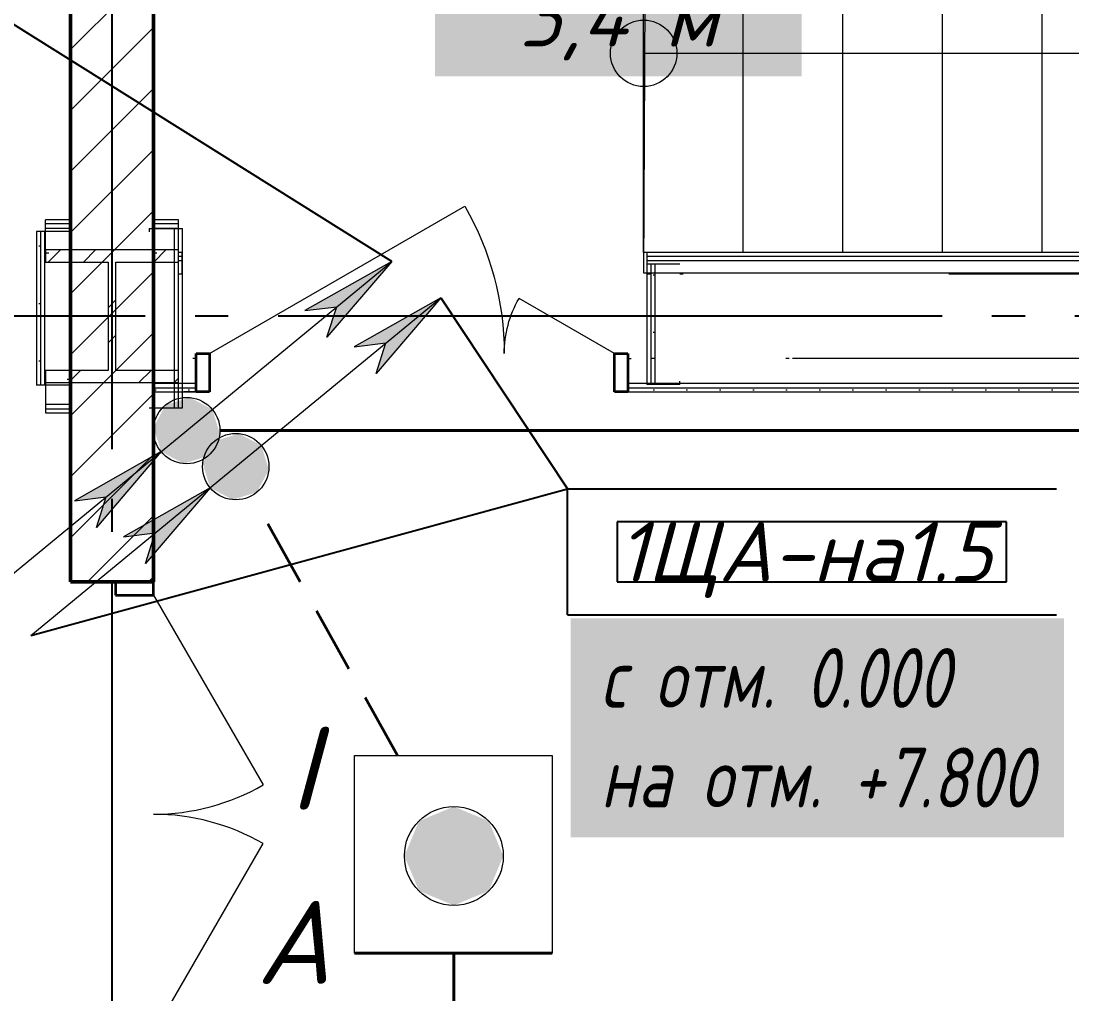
# Model space of a CAD drawing. Header units: millimetres. Extents: x 0 to 1286, y 0 to 420.
# Drawn here: x 518.45 to 550.1, y 199.17 to 228.48 of the extents above; entities that cross this region are included whole.
import ezdxf

# ---------------------------------------------------------------- set-up
doc = ezdxf.new("R2010")
doc.units = ezdxf.units.MM
for name, pattern in [('JIS_02_2.0', [3, 2, -1]), ('ГОСТ 2.303 5', [24, 20, -1.5, 1, -1.5]), ('СПКБ-0000-000-АР#002$0$Achse', [2300, 0, -800, 1500, 0])]:
    doc.linetypes.add(name, pattern=pattern)
for name, color, linetype in [('Viewport1ForCustomObjects_0', 7, 'Continuous'), ('Viewport2ForCustomObjects_0', 7, 'Continuous'), ('СПКБ-0000-000-АР#002$0$Двери ArchiCAD', 7, 'Continuous'), ('СПКБ-0000-000-АР#002$0$Колонны новые', 7, 'Continuous'), ('СПКБ-0000-000-АР#002$0$Лестница', 7, 'Continuous'), ('СПКБ-0000-000-АР#002$0$Перекрытие новые', 7, 'Continuous'), ('СПКБ-0000-000-АР#002$0$Стены', 7, 'Continuous'), ('Строительные оси', 7, 'Continuous'), ('ЭО_АВАРИЙНОЕ ОСВЕЩЕНИЕ', 7, 'Continuous'), ('ЭО_РАБОЧЕЕ ОСВЕЩЕНИЕ', 7, 'Continuous')]:
    doc.layers.add(name, color=color, linetype=linetype)
for name, color, linetype, lineweight in [('СПКБ-0000-000-АР#002$0$Двери ArchiCAD_Ном._пера__1', 7, 'Continuous', 13), ('СПКБ-0000-000-АР#002$0$Двери ArchiCAD_Ном._пера__20', 1, 'Continuous', 20), ('СПКБ-0000-000-АР#002$0$Двери ArchiCAD_Ном._пера__6', 5, 'Continuous', 9), ('СПКБ-0000-000-АР#002$0$Колонны новые_Ном._пера__20', 1, 'Continuous', 20), ('СПКБ-0000-000-АР#002$0$Лестница_Ном._пера__20', 1, 'Continuous', 20), ('СПКБ-0000-000-АР#002$0$Стены_Ном._пера__1', 7, 'Continuous', 13), ('СПКБ-0000-000-АР#002$0$Стены_Ном._пера__20', 1, 'Continuous', 20), ('СПКБ-0000-000-АР#002$0$Стены_Ном._пера__6', 5, 'Continuous', 9)]:
    doc.layers.add(name, color=color, linetype=linetype, lineweight=lineweight)
for name, color, linetype, lineweight, true_color in [('СПКБ-0000-000-АР#002$0$Двери ArchiCAD_Ном._пера__23', 7, 'Continuous', 35, 0xff6600), ('СПКБ-0000-000-АР#002$0$Двери ArchiCAD_Ном._пера__3', 7, 'Continuous', 18, 0xff6600), ('СПКБ-0000-000-АР#002$0$Двери ArchiCAD_Ном._пера__58', 7, 'Continuous', 50, 0xdf0000), ('СПКБ-0000-000-АР#002$0$Колонны новые_Ном._пера__108', 7, 'Continuous', 13, 0xfd8379), ('СПКБ-0000-000-АР#002$0$Перекрытие новые_Ном._пера__161', 7, 'Continuous', 13, 0xe11606), ('СПКБ-0000-000-АР#002$0$Стены_Ном._пера__58', 7, 'Continuous', 50, 0xdf0000), ('СПКБ-0000-000-АР#002$0$Стены_Ном._пера__68', 7, 'Continuous', 20, 0xfd4435)]:
    doc.layers.add(name, color=color, linetype=linetype, lineweight=lineweight, true_color=true_color)
doc.styles.add('1.8', font='isocpeui.ttf', dxfattribs={"height": 1.8})
doc.styles.add('2.5', font='isocpeui.ttf')
doc.styles.add('CustomTextStyle119', font='isocpeui.ttf', dxfattribs={"height": 1.8})
pattern_1 = [(0, (0, 0), (0, 173.2051), [0, -100]), (0, (50, 86.6), (0, 173.2051), [0, -100])]

# ---------------------------------------------------------------- blocks, each defined once
blk = doc.blocks.new('*E728')
at = {"layer": 'Строительные оси', "color": 3, "linetype": 'ГОСТ 2.303 5', "lineweight": 25}
for p, q in [((183.431, 258.857), (183.431, -45.143)), ((280.431, 98.857), (-283.569, 98.857))]:
    blk.add_line(p, q, dxfattribs=at)
at = {"layer": 'ЭО_АВАРИЙНОЕ ОСВЕЩЕНИЕ', "color": 7, "lineweight": 0}
for p, q in [((187.159, 94.326), (193.332, 99.416)), ((193.332, 99.416), (190.721, 97.938)), ((193.332, 99.416), (191.384, 97.134)), ((190.721, 97.938), (191.678, 98.052)), ((191.384, 97.134), (191.678, 98.052)), ((180.987, 89.237), (187.159, 94.326)), ((186.388, 93.69), (183.777, 92.213)), ((186.388, 93.69), (184.44, 91.409)), ((183.777, 92.213), (184.734, 92.327)), ((184.44, 91.409), (184.734, 92.327)), ((190.734, 85.621), (196.684, 85.621)), ((190.734, 79.671), (190.734, 85.621)), ((196.684, 85.621), (196.684, 79.671))]:
    blk.add_line(p, q, dxfattribs=at)
at = {"layer": 'ЭО_АВАРИЙНОЕ ОСВЕЩЕНИЕ', "color": 1, "linetype": 'JIS_02_2.0', "lineweight": 40}
for p, q in [((192.033, 85.621), (187.648, 93.454)), ((193.726, 79.671), (193.726, 55.765))]:
    blk.add_line(p, q, dxfattribs=at)
at = {"layer": 'ЭО_АВАРИЙНОЕ ОСВЕЩЕНИЕ', "color": 1, "lineweight": 40}
blk.add_line((196.684, 79.671), (190.734, 79.671), dxfattribs=at)
at = {"layer": 'ЭО_АВАРИЙНОЕ ОСВЕЩЕНИЕ', "color": 7, "lineweight": 0}
for centre, radius in [((187.159, 94.326), 1), ((193.726, 82.596), 1.488)]:
    blk.add_circle(centre, radius, dxfattribs=at)
at = {"layer": 'ЭО_АВАРИЙНОЕ ОСВЕЩЕНИЕ', "color": 1, "lineweight": 0}
for points in [[(193.332, 99.416), (190.922, 98.052), (191.678, 98.052)], [(193.332, 99.416), (191.678, 98.052), (192.167, 98.052)], [(190.922, 98.052), (191.678, 98.052), (190.721, 97.938)], [(191.641, 97.938), (192.07, 97.938), (191.384, 97.134)], [(191.678, 98.052), (191.641, 97.938), (192.07, 97.938)], [(191.678, 98.052), (192.167, 98.052), (192.07, 97.938)], [(186.388, 93.69), (183.978, 92.327), (184.734, 92.327)], [(186.388, 93.69), (184.734, 92.327), (185.223, 92.327)], [(183.978, 92.327), (184.734, 92.327), (183.777, 92.213)], [(184.697, 92.213), (185.126, 92.213), (184.44, 91.409)], [(184.734, 92.327), (184.697, 92.213), (185.126, 92.213)], [(184.734, 92.327), (185.223, 92.327), (185.126, 92.213)], [(193.726, 84.084), (192.674, 83.648), (194.778, 83.648)], [(192.674, 83.648), (192.239, 82.596), (195.214, 82.596)], [(192.674, 83.648), (194.778, 83.648), (195.214, 82.596)], [(192.239, 82.596), (192.674, 81.544), (194.778, 81.544)], [(192.239, 82.596), (195.214, 82.596), (194.778, 81.544)], [(192.674, 81.544), (194.778, 81.544), (193.726, 81.109)]]:
    blk.add_solid(points, dxfattribs=at)
at = {"layer": 'ЭО_АВАРИЙНОЕ ОСВЕЩЕНИЕ', "color": 1, "lineweight": 40}
for points in [[(187.255, 95.322), (186.523, 95.098), (187.676, 95.098)], [(186.451, 94.963), (186.164, 94.422), (188.096, 94.422)], [(186.523, 95.098), (186.451, 94.963), (187.931, 94.963)], [(186.451, 94.963), (187.931, 94.963), (188.096, 94.422)], [(186.523, 95.098), (187.676, 95.098), (187.931, 94.963)], [(186.164, 94.422), (186.222, 94.231), (188.155, 94.231)], [(186.164, 94.422), (188.096, 94.422), (188.155, 94.231)], [(186.222, 94.231), (186.388, 93.69), (187.867, 93.69)], [(186.222, 94.231), (188.155, 94.231), (187.867, 93.69)], [(186.388, 93.69), (186.642, 93.555), (187.796, 93.555)], [(186.388, 93.69), (187.867, 93.69), (187.796, 93.555)], [(186.642, 93.555), (187.796, 93.555), (187.064, 93.331)]]:
    blk.add_solid(points, dxfattribs=at)
at = {"layer": 'ЭО_РАБОЧЕЕ ОСВЕЩЕНИЕ', "color": 7, "lineweight": 0}
for p, q in [((185.681, 95.414), (191.854, 100.503)), ((191.854, 100.503), (189.243, 99.026)), ((191.854, 100.503), (189.906, 98.222)), ((189.243, 99.026), (190.2, 99.14)), ((189.906, 98.222), (190.2, 99.14)), ((179.509, 90.325), (185.681, 95.414)), ((184.91, 94.778), (182.299, 93.3)), ((184.91, 94.778), (182.962, 92.496)), ((182.299, 93.3), (183.256, 93.414)), ((182.962, 92.496), (183.256, 93.414))]:
    blk.add_line(p, q, dxfattribs=at)
at = {"layer": 'ЭО_РАБОЧЕЕ ОСВЕЩЕНИЕ', "color": 5, "lineweight": 40}
blk.add_line((216.326, 95.414), (186.681, 95.414), dxfattribs=at)
at = {"layer": 'ЭО_РАБОЧЕЕ ОСВЕЩЕНИЕ', "color": 7, "lineweight": 0}
blk.add_circle((185.681, 95.414), 1, dxfattribs=at)
at = {"layer": 'ЭО_РАБОЧЕЕ ОСВЕЩЕНИЕ', "color": 5, "lineweight": 0}
for points in [[(191.854, 100.503), (189.444, 99.14), (190.2, 99.14)], [(191.854, 100.503), (190.2, 99.14), (190.689, 99.14)], [(189.444, 99.14), (190.2, 99.14), (189.243, 99.026)], [(190.2, 99.14), (190.163, 99.026), (190.592, 99.026)], [(190.2, 99.14), (190.689, 99.14), (190.592, 99.026)], [(190.163, 99.026), (190.592, 99.026), (189.906, 98.222)], [(184.91, 94.778), (182.5, 93.414), (183.256, 93.414)], [(184.91, 94.778), (183.256, 93.414), (183.745, 93.414)], [(182.5, 93.414), (183.256, 93.414), (182.299, 93.3)], [(183.256, 93.414), (183.22, 93.3), (183.648, 93.3)], [(183.256, 93.414), (183.745, 93.414), (183.648, 93.3)], [(183.22, 93.3), (183.648, 93.3), (182.962, 92.496)]]:
    blk.add_solid(points, dxfattribs=at)
at = {"layer": 'ЭО_РАБОЧЕЕ ОСВЕЩЕНИЕ', "color": 5, "lineweight": 40}
for points in [[(185.777, 96.409), (185.045, 96.185), (186.198, 96.185)], [(184.973, 96.05), (184.686, 95.51), (186.618, 95.51)], [(185.045, 96.185), (184.973, 96.05), (186.453, 96.05)], [(184.973, 96.05), (186.453, 96.05), (186.618, 95.51)], [(185.045, 96.185), (186.198, 96.185), (186.453, 96.05)], [(184.686, 95.51), (184.745, 95.318), (186.677, 95.318)], [(184.686, 95.51), (186.618, 95.51), (186.677, 95.318)], [(184.745, 95.318), (184.91, 94.778), (186.39, 94.778)], [(184.745, 95.318), (186.677, 95.318), (186.39, 94.778)], [(184.91, 94.778), (185.165, 94.642), (186.318, 94.642)], [(184.91, 94.778), (186.39, 94.778), (186.318, 94.642)], [(185.165, 94.642), (186.318, 94.642), (185.586, 94.419)]]:
    blk.add_solid(points, dxfattribs=at)
blk = doc.blocks.new('СПКБ-0000-000-АР#002$0$Перекрытие_1', base_point=(-24406.7, -2530.4))
at = {"layer": 'СПКБ-0000-000-АР#002$0$Перекрытие новые_Ном._пера__161', "color": 12, "linetype": 'Continuous', "lineweight": 13, "true_color": 0xe11606, "flags": 128}
blk.add_lwpolyline([(-17956.9, 25286.1), (17852.7, 25286.1), (17852.7, 19190.9), (22461.7, 19187.9), (22461.7, 18552.9), (22461.7, 17602.9), (22461.7, 15678), (25022.7, 15678), (25022.7, 12764.4), (19954.3, 12763.6), (19944.2, 10016.9), (25022.7, 10016.9), (25022.7, 7088.9), (22461.7, 7088.9), (22461.7, 5117.1), (22461.7, 4167.1), (22461.7, 3579), (17852.7, 3579), (17852.7, -2530.3), (5844.3, -2530.3)], dxfattribs=at)
blk = doc.blocks.new('СПКБ-0000-000-АР#002$0$Двупольная Дверь 19')
at = {"layer": 'СПКБ-0000-000-АР#002$0$Двери ArchiCAD_Ном._пера__23', "color": 30, "linetype": 'Continuous', "lineweight": 35, "true_color": 0xff6600}
for p, q in [((-660, 0), (-700, 0)), ((-700, 0), (-700, -115)), ((-660, -115), (-660, 0)), ((700, 0), (660, 0)), ((660, 0), (660, -115)), ((700, -115), (700, 0)), ((-700, -115), (-660, -115)), ((660, -115), (700, -115))]:
    blk.add_line(p, q, dxfattribs=at)
at = {"layer": 'СПКБ-0000-000-АР#002$0$Двери ArchiCAD_Ном._пера__3', "color": 30, "linetype": 'Continuous', "lineweight": 18, "true_color": 0xff6600}
for p, q in [((-660, 0), (-88.4, 330)), ((660, 0), (88.4, 330))]:
    blk.add_line(p, q, dxfattribs=at)
for centre, start, end in [((-660, 0), 0, 30), ((660, 0), 150, 180)]:
    blk.add_arc(centre, 660, start, end, dxfattribs=at)
at = {"layer": 'СПКБ-0000-000-АР#002$0$Двери ArchiCAD_Ном._пера__58', "color": 12, "linetype": 'Continuous', "lineweight": 50, "true_color": 0xdf0000}
for p, q in [((-700, 0), (-737, 0)), ((-700, 0), (-700, -115)), ((700, 0), (700, -115)), ((700, 0), (737, 0)), ((-700, -115), (-700, -250)), ((700, -115), (700, -250)), ((-700, -250), (-737, -250)), ((700, -250), (737, -250))]:
    blk.add_line(p, q, dxfattribs=at)
blk = doc.blocks.new('СПКБ-0000-000-АР#002$0$Стена_16', base_point=(18343.1, 18680.7))
at = {"layer": 'СПКБ-0000-000-АР#002$0$Стены_Ном._пера__20', "linetype": 'Continuous', "lineweight": 20}
h = blk.add_hatch(dxfattribs=at)
h.set_pattern_fill('КИРПИЧ_ОБЫКНОВЕННЫЙ', color=1, style=0, pattern_type=2)
h.set_pattern_definition([(45, (0, 0), (-91.9239, 91.9239), [])])
h.paths.add_polyline_path([(18218.1, 9085.4), (18353.1, 9085.4), (18468.1, 9085.4), (18468.1, 13685.6), (18353.1, 13685.6), (18218.1, 13685.6)])
at = {"layer": 'СПКБ-0000-000-АР#002$0$Стены_Ном._пера__58', "color": 12, "linetype": 'Continuous', "lineweight": 50, "true_color": 0xdf0000}
for p, q in [((18218.1, 9085.4), (18218.1, 9122.4)), ((18468.1, 9085.4), (18468.1, 9122.4)), ((18353.1, 9085.4), (18218.1, 9085.4)), ((18468.1, 9085.4), (18353.1, 9085.4))]:
    blk.add_line(p, q, dxfattribs=at)
at = {"layer": 'СПКБ-0000-000-АР#002$0$Стены_Ном._пера__58', "color": 12, "linetype": 'Continuous', "lineweight": 50, "true_color": 0xdf0000, "flags": 128}
for points in [[(18218.1, 13685.6), (18218.1, 9085.4)], [(18468.1, 9085.4), (18468.1, 13685.6)]]:
    blk.add_lwpolyline(points, dxfattribs=at)
at = {"layer": 'СПКБ-0000-000-АР#002$0$Двери ArchiCAD', "color": 21, "linetype": 'Continuous', "lineweight": 18, "true_color": 0xff9955, "zscale": 1000, "rotation": 270}
blk.add_blockref('СПКБ-0000-000-АР#002$0$Двупольная Дверь 19', (18468.1, 8385.4), dxfattribs=at)
blk = doc.blocks.new('СПКБ-0000-000-АР#002$0$Стена_85', base_point=(18455.3, 9610.1))
at = {"layer": 'СПКБ-0000-000-АР#002$0$Стены_Ном._пера__20', "linetype": 'Continuous', "lineweight": 20}
h = blk.add_hatch(dxfattribs=at)
h.set_pattern_fill('ШТУКАТУРКА', color=1, style=0, pattern_type=2)
h.set_pattern_definition(pattern_1)
h.paths.add_polyline_path([(18530.3, 10150.5), (18530.3, 9610.1), (18543.3, 9610.1), (18543.3, 10150.5)])
h = blk.add_hatch(dxfattribs=at)
h.set_pattern_fill('ШТУКАТУРКА', color=1, style=0, pattern_type=2)
h.set_pattern_definition(pattern_1)
h.paths.add_polyline_path([(18555.3, 9610.1), (18555.3, 10150.5), (18543.3, 10150.5), (18543.3, 9610.1)])
at = {"layer": 'СПКБ-0000-000-АР#002$0$Стены_Ном._пера__1', "color": 7, "linetype": 'Continuous', "lineweight": 13, "flags": 128}
for points in [[(18455.3, 10150.5), (18530.3, 10150.5)], [(18455.3, 9610.1), (18530.3, 9610.1)]]:
    blk.add_lwpolyline(points, dxfattribs=at)
at = {"layer": 'СПКБ-0000-000-АР#002$0$Стены_Ном._пера__1', "color": 7, "linetype": 'СПКБ-0000-000-АР#002$0$Achse', "lineweight": 13, "flags": 128}
blk.add_lwpolyline([(18455.3, 10150.5), (18455.3, 9610.1)], dxfattribs=at)
at = {"layer": 'СПКБ-0000-000-АР#002$0$Стены_Ном._пера__20', "color": 1, "linetype": 'Continuous', "lineweight": 20, "flags": 128}
for points in [[(18530.3, 10150.5), (18543.3, 10150.5)], [(18543.3, 10150.5), (18555.3, 10150.5)], [(18555.3, 9610.1), (18555.3, 10150.5)], [(18530.3, 9610.1), (18543.3, 9610.1)], [(18543.3, 9610.1), (18555.3, 9610.1)]]:
    blk.add_lwpolyline(points, dxfattribs=at)
at = {"layer": 'СПКБ-0000-000-АР#002$0$Стены_Ном._пера__68', "color": 20, "linetype": 'Continuous', "lineweight": 20, "true_color": 0xfd4435}
for p, q in [((18530.3, 10150.5), (18530.3, 9610.1)), ((18543.3, 9610.1), (18543.3, 10150.5))]:
    blk.add_line(p, q, dxfattribs=at)
blk = doc.blocks.new('СПКБ-0000-000-АР#002$0$Стена_92', base_point=(18543.2, 10076.6))
at = {"layer": 'СПКБ-0000-000-АР#002$0$Стены_Ном._пера__20', "linetype": 'Continuous', "lineweight": 20}
h = blk.add_hatch(dxfattribs=at)
h.set_pattern_fill('ШТУКАТУРКА', color=1, style=0, pattern_type=2)
h.set_pattern_definition(pattern_1)
h.paths.add_polyline_path([(18543.2, 10176.6), (18468.1, 10176.6), (18468.1, 10164.6), (18543.2, 10164.6)])
h = blk.add_hatch(dxfattribs=at)
h.set_pattern_fill('ШТУКАТУРКА', color=1, style=0, pattern_type=2)
h.set_pattern_definition(pattern_1)
h.paths.add_polyline_path([(18468.1, 10151.6), (18543.2, 10151.6), (18543.2, 10164.6), (18468.1, 10164.6)])
at = {"layer": 'СПКБ-0000-000-АР#002$0$Стены_Ном._пера__1', "color": 7, "linetype": 'Continuous', "lineweight": 13, "flags": 128}
for points in [[(18468.1, 10076.6), (18468.1, 10151.6)], [(18543.2, 10076.6), (18543.2, 10151.6)]]:
    blk.add_lwpolyline(points, dxfattribs=at)
at = {"layer": 'СПКБ-0000-000-АР#002$0$Стены_Ном._пера__1', "color": 7, "linetype": 'СПКБ-0000-000-АР#002$0$Achse', "lineweight": 13, "flags": 128}
blk.add_lwpolyline([(18468.1, 10076.6), (18543.2, 10076.6)], dxfattribs=at)
at = {"layer": 'СПКБ-0000-000-АР#002$0$Стены_Ном._пера__20', "color": 1, "linetype": 'Continuous', "lineweight": 20, "flags": 128}
for points in [[(18543.2, 10176.6), (18468.1, 10176.6)], [(18468.1, 10164.6), (18468.1, 10176.6)], [(18468.1, 10151.6), (18468.1, 10164.6)], [(18543.2, 10164.6), (18543.2, 10176.6)], [(18543.2, 10151.6), (18543.2, 10164.6)]]:
    blk.add_lwpolyline(points, dxfattribs=at)
at = {"layer": 'СПКБ-0000-000-АР#002$0$Стены_Ном._пера__68', "color": 20, "linetype": 'Continuous', "lineweight": 20, "true_color": 0xfd4435}
for p, q in [((18543.2, 10164.6), (18468.1, 10164.6)), ((18468.1, 10151.6), (18543.2, 10151.6))]:
    blk.add_line(p, q, dxfattribs=at)
blk = doc.blocks.new('СПКБ-0000-000-АР#002$0$Стена_225', base_point=(18216, 9678.1))
at = {"layer": 'СПКБ-0000-000-АР#002$0$Стены_Ном._пера__20', "linetype": 'Continuous', "lineweight": 20}
h = blk.add_hatch(dxfattribs=at)
h.set_pattern_fill('ШТУКАТУРКА', color=1, style=0, pattern_type=2)
h.set_pattern_definition(pattern_1)
h.paths.add_polyline_path([(18116, 10140.7), (18116, 9678.1), (18128, 9678.1), (18128, 10140.7)])
h = blk.add_hatch(dxfattribs=at)
h.set_pattern_fill('ШТУКАТУРКА', color=1, style=0, pattern_type=2)
h.set_pattern_definition(pattern_1)
h.paths.add_polyline_path([(18141, 9678.1), (18141, 10140.7), (18128, 10140.7), (18128, 9678.1)])
at = {"layer": 'СПКБ-0000-000-АР#002$0$Стены_Ном._пера__1', "color": 7, "linetype": 'Continuous', "lineweight": 13, "flags": 128}
for points in [[(18216, 10140.7), (18141, 10140.7)], [(18216, 9678.1), (18141, 9678.1)]]:
    blk.add_lwpolyline(points, dxfattribs=at)
at = {"layer": 'СПКБ-0000-000-АР#002$0$Стены_Ном._пера__1', "color": 7, "linetype": 'СПКБ-0000-000-АР#002$0$Achse', "lineweight": 13, "flags": 128}
blk.add_lwpolyline([(18216, 9678.1), (18216, 10140.7)], dxfattribs=at)
at = {"layer": 'СПКБ-0000-000-АР#002$0$Стены_Ном._пера__20', "color": 1, "linetype": 'Continuous', "lineweight": 20, "flags": 128}
for points in [[(18128, 10140.7), (18116, 10140.7)], [(18116, 10140.7), (18116, 9678.1)], [(18141, 10140.7), (18128, 10140.7)], [(18128, 9678.1), (18116, 9678.1)], [(18141, 9678.1), (18128, 9678.1)]]:
    blk.add_lwpolyline(points, dxfattribs=at)
at = {"layer": 'СПКБ-0000-000-АР#002$0$Стены_Ном._пера__68', "color": 20, "linetype": 'Continuous', "lineweight": 20, "true_color": 0xfd4435}
for p, q in [((18128, 10140.7), (18128, 9678.1)), ((18141, 9678.1), (18141, 10140.7))]:
    blk.add_line(p, q, dxfattribs=at)
blk = doc.blocks.new('СПКБ-0000-000-АР#002$0$Стена_226', base_point=(18143.1, 10076.6))
at = {"layer": 'СПКБ-0000-000-АР#002$0$Стены_Ном._пера__20', "linetype": 'Continuous', "lineweight": 20}
h = blk.add_hatch(dxfattribs=at)
h.set_pattern_fill('ШТУКАТУРКА', color=1, style=0, pattern_type=2)
h.set_pattern_definition(pattern_1)
h.paths.add_polyline_path([(18218.1, 10176.6), (18143.1, 10176.6), (18143.1, 10164.6), (18218.1, 10164.6)])
h = blk.add_hatch(dxfattribs=at)
h.set_pattern_fill('ШТУКАТУРКА', color=1, style=0, pattern_type=2)
h.set_pattern_definition(pattern_1)
h.paths.add_polyline_path([(18143.1, 10151.6), (18218.1, 10151.6), (18218.1, 10164.6), (18143.1, 10164.6)])
at = {"layer": 'СПКБ-0000-000-АР#002$0$Стены_Ном._пера__1', "color": 7, "linetype": 'Continuous', "lineweight": 13, "flags": 128}
for points in [[(18143.1, 10076.6), (18143.1, 10151.6)], [(18218.1, 10076.6), (18218.1, 10151.6)]]:
    blk.add_lwpolyline(points, dxfattribs=at)
at = {"layer": 'СПКБ-0000-000-АР#002$0$Стены_Ном._пера__1', "color": 7, "linetype": 'СПКБ-0000-000-АР#002$0$Achse', "lineweight": 13, "flags": 128}
blk.add_lwpolyline([(18143.1, 10076.6), (18218.1, 10076.6)], dxfattribs=at)
at = {"layer": 'СПКБ-0000-000-АР#002$0$Стены_Ном._пера__20', "color": 1, "linetype": 'Continuous', "lineweight": 20, "flags": 128}
for points in [[(18218.1, 10176.6), (18143.1, 10176.6)], [(18143.1, 10164.6), (18143.1, 10176.6)], [(18143.1, 10151.6), (18143.1, 10164.6)], [(18218.1, 10164.6), (18218.1, 10176.6)], [(18218.1, 10151.6), (18218.1, 10164.6)]]:
    blk.add_lwpolyline(points, dxfattribs=at)
at = {"layer": 'СПКБ-0000-000-АР#002$0$Стены_Ном._пера__68', "color": 20, "linetype": 'Continuous', "lineweight": 20, "true_color": 0xfd4435}
for p, q in [((18218.1, 10164.6), (18143.1, 10164.6)), ((18143.1, 10151.6), (18218.1, 10151.6))]:
    blk.add_line(p, q, dxfattribs=at)
blk = doc.blocks.new('СПКБ-0000-000-АР#002$0$Стена_227', base_point=(18143.1, 9694.9))
at = {"layer": 'СПКБ-0000-000-АР#002$0$Стены_Ном._пера__20', "linetype": 'Continuous', "lineweight": 20}
h = blk.add_hatch(dxfattribs=at)
h.set_pattern_fill('ШТУКАТУРКА', color=1, style=0, pattern_type=2)
h.set_pattern_definition(pattern_1)
h.paths.add_polyline_path([(18218.1, 9619.9), (18143.1, 9619.9), (18143.1, 9606.9), (18218.1, 9606.9)])
h = blk.add_hatch(dxfattribs=at)
h.set_pattern_fill('ШТУКАТУРКА', color=1, style=0, pattern_type=2)
h.set_pattern_definition(pattern_1)
h.paths.add_polyline_path([(18143.1, 9594.9), (18218.1, 9594.9), (18218.1, 9606.9), (18143.1, 9606.9)])
at = {"layer": 'СПКБ-0000-000-АР#002$0$Стены_Ном._пера__1', "color": 7, "linetype": 'СПКБ-0000-000-АР#002$0$Achse', "lineweight": 13, "flags": 128}
blk.add_lwpolyline([(18218.1, 9694.9), (18143.1, 9694.9)], dxfattribs=at)
at = {"layer": 'СПКБ-0000-000-АР#002$0$Стены_Ном._пера__1', "color": 7, "linetype": 'Continuous', "lineweight": 13, "flags": 128}
for points in [[(18143.1, 9694.9), (18143.1, 9619.9)], [(18218.1, 9694.9), (18218.1, 9619.9)]]:
    blk.add_lwpolyline(points, dxfattribs=at)
at = {"layer": 'СПКБ-0000-000-АР#002$0$Стены_Ном._пера__20', "color": 1, "linetype": 'Continuous', "lineweight": 20, "flags": 128}
for points in [[(18143.1, 9619.9), (18143.1, 9606.9)], [(18143.1, 9606.9), (18143.1, 9594.9)], [(18143.1, 9594.9), (18218.1, 9594.9)], [(18218.1, 9619.9), (18218.1, 9606.9)], [(18218.1, 9606.9), (18218.1, 9594.9)]]:
    blk.add_lwpolyline(points, dxfattribs=at)
at = {"layer": 'СПКБ-0000-000-АР#002$0$Стены_Ном._пера__68', "color": 20, "linetype": 'Continuous', "lineweight": 20, "true_color": 0xfd4435}
for p, q in [((18218.1, 9619.9), (18143.1, 9619.9)), ((18143.1, 9606.9), (18218.1, 9606.9))]:
    blk.add_line(p, q, dxfattribs=at)
blk = doc.blocks.new('СПКБ-0000-000-АР#002$0$Стена_248', base_point=(20053.3, 10042.7))
at = {"layer": 'СПКБ-0000-000-АР#002$0$Стены_Ном._пера__20', "linetype": 'Continuous', "lineweight": 20}
h = blk.add_hatch(dxfattribs=at)
h.set_pattern_fill('ШТУКАТУРКА', color=1, style=0, pattern_type=2)
h.set_pattern_definition(pattern_1)
h.paths.add_polyline_path([(19953.3, 10042.7), (19953.3, 9680.2), (19965.3, 9680.2), (19965.3, 10042.7)])
h = blk.add_hatch(dxfattribs=at)
h.set_pattern_fill('ШТУКАТУРКА', color=1, style=0, pattern_type=2)
h.set_pattern_definition(pattern_1)
h.paths.add_polyline_path([(19978.3, 9680.2), (19978.3, 10042.7), (19965.3, 10042.7), (19965.3, 9680.2)])
at = {"layer": 'СПКБ-0000-000-АР#002$0$Стены_Ном._пера__1', "color": 7, "linetype": 'Continuous', "lineweight": 13, "flags": 128}
for points in [[(20053.3, 10042.7), (19978.3, 10042.7)], [(20053.3, 9680.2), (19978.3, 9680.2)]]:
    blk.add_lwpolyline(points, dxfattribs=at)
at = {"layer": 'СПКБ-0000-000-АР#002$0$Стены_Ном._пера__1', "color": 7, "linetype": 'СПКБ-0000-000-АР#002$0$Achse', "lineweight": 13, "flags": 128}
blk.add_lwpolyline([(20053.3, 9680.2), (20053.3, 10042.7)], dxfattribs=at)
at = {"layer": 'СПКБ-0000-000-АР#002$0$Стены_Ном._пера__20', "color": 1, "linetype": 'Continuous', "lineweight": 20, "flags": 128}
for points in [[(19953.3, 10042.7), (19953.3, 9680.2)], [(19965.3, 10042.7), (19953.3, 10042.7)], [(19978.3, 10042.7), (19965.3, 10042.7)], [(19965.3, 9680.2), (19953.3, 9680.2)], [(19978.3, 9680.2), (19965.3, 9680.2)]]:
    blk.add_lwpolyline(points, dxfattribs=at)
at = {"layer": 'СПКБ-0000-000-АР#002$0$Стены_Ном._пера__68', "color": 20, "linetype": 'Continuous', "lineweight": 20, "true_color": 0xfd4435}
for p, q in [((19965.3, 10042.7), (19965.3, 9680.2)), ((19978.3, 9680.2), (19978.3, 10042.7))]:
    blk.add_line(p, q, dxfattribs=at)
blk = doc.blocks.new('СПКБ-0000-000-АР#002$0$Полуторная Дверь 19_2')
at = {"layer": 'СПКБ-0000-000-АР#002$0$Двери ArchiCAD_Ном._пера__1', "color": 7, "linetype": 'СПКБ-0000-000-АР#002$0$Achse', "lineweight": 13}
for p, q in [((-650, -15), (-687, -15)), ((650, -15), (687, -15))]:
    blk.add_line(p, q, dxfattribs=at)
at = {"layer": 'СПКБ-0000-000-АР#002$0$Двери ArchiCAD_Ном._пера__1', "color": 7, "linetype": 'Continuous', "lineweight": 13}
for p, q in [((-650, -15), (-650, -90)), ((650, -15), (650, -90))]:
    blk.add_line(p, q, dxfattribs=at)
at = {"layer": 'СПКБ-0000-000-АР#002$0$Двери ArchiCAD_Ном._пера__20', "color": 1, "linetype": 'Continuous', "lineweight": 20}
for p, q in [((-650, -90), (-650, -103)), ((650, -90), (650, -103)), ((-650, -115), (-687, -115)), ((-650, -103), (-650, -115)), ((650, -103), (650, -115)), ((650, -115), (687, -115))]:
    blk.add_line(p, q, dxfattribs=at)
at = {"layer": 'СПКБ-0000-000-АР#002$0$Двери ArchiCAD_Ном._пера__23', "color": 30, "linetype": 'Continuous', "lineweight": 35, "true_color": 0xff6600}
for p, q in [((-610, 0), (-650, 0)), ((-650, 0), (-650, -115)), ((-610, -115), (-610, 0)), ((650, 0), (610, 0)), ((610, 0), (610, -115)), ((650, -115), (650, 0)), ((-650, -115), (-610, -115)), ((610, -115), (650, -115))]:
    blk.add_line(p, q, dxfattribs=at)
at = {"layer": 'СПКБ-0000-000-АР#002$0$Двери ArchiCAD_Ном._пера__3', "color": 30, "linetype": 'Continuous', "lineweight": 18, "true_color": 0xff6600}
for p, q in [((610, 0), (-159, 444)), ((-610, 0), (-322.5, 166))]:
    blk.add_line(p, q, dxfattribs=at)
for centre, radius, start, end in [((610, 0), 888, 150, 180), ((-610, 0), 332, 0, 30)]:
    blk.add_arc(centre, radius, start, end, dxfattribs=at)
blk = doc.blocks.new('СПКБ-0000-000-АР#002$0$Стена_251', base_point=(18468.1, 9758.3))
at = {"layer": 'СПКБ-0000-000-АР#002$0$Стены_Ном._пера__20', "linetype": 'Continuous', "lineweight": 20}
h = blk.add_hatch(dxfattribs=at)
h.set_pattern_fill('ШТУКАТУРКА', color=1, style=0, pattern_type=2)
h.set_pattern_definition(pattern_1)
h.paths.add_polyline_path([(18468.1, 9670.3), (18596.3, 9670.3), (18596.3, 9683.3), (18468.1, 9683.3)])
h = blk.add_hatch(dxfattribs=at)
h.set_pattern_fill('ШТУКАТУРКА', color=1, style=0, pattern_type=2)
h.set_pattern_definition(pattern_1)
h.paths.add_polyline_path([(18468.1, 9658.3), (18596.3, 9658.3), (18596.3, 9670.3), (18468.1, 9670.3)])
h = blk.add_hatch(dxfattribs=at)
h.set_pattern_fill('ШТУКАТУРКА', color=1, style=0, pattern_type=2)
h.set_pattern_definition(pattern_1)
h.paths.add_polyline_path([(19896.3, 9670.3), (25022.7, 9670.3), (25022.7, 9683.3), (19896.3, 9683.3)])
h = blk.add_hatch(dxfattribs=at)
h.set_pattern_fill('ШТУКАТУРКА', color=1, style=0, pattern_type=2)
h.set_pattern_definition(pattern_1)
h.paths.add_polyline_path([(19896.3, 9670.3), (19896.3, 9658.3), (25022.7, 9658.3), (25022.7, 9670.3)])
at = {"layer": 'СПКБ-0000-000-АР#002$0$Стены_Ном._пера__1', "color": 7, "linetype": 'СПКБ-0000-000-АР#002$0$Achse', "lineweight": 13}
for p, q in [((18596.3, 9758.3), (18559.3, 9758.3)), ((19896.3, 9758.3), (19933.3, 9758.3))]:
    blk.add_line(p, q, dxfattribs=at)
at = {"layer": 'СПКБ-0000-000-АР#002$0$Стены_Ном._пера__1', "color": 7, "linetype": 'Continuous', "lineweight": 13}
for p, q in [((18596.3, 9758.3), (18596.3, 9683.3)), ((19896.3, 9758.3), (19896.3, 9683.3))]:
    blk.add_line(p, q, dxfattribs=at)
at = {"layer": 'СПКБ-0000-000-АР#002$0$Стены_Ном._пера__1', "color": 7, "linetype": 'СПКБ-0000-000-АР#002$0$Achse', "lineweight": 13, "flags": 128}
for points in [[(18596.3, 9758.3), (18468.1, 9758.3)], [(19978.3, 9758.3), (19896.3, 9758.3)], [(25022.7, 9758.3), (20053.3, 9758.3)]]:
    blk.add_lwpolyline(points, dxfattribs=at)
at = {"layer": 'СПКБ-0000-000-АР#002$0$Стены_Ном._пера__1', "color": 7, "linetype": 'Continuous', "lineweight": 13, "flags": 128}
blk.add_lwpolyline([(18468.1, 9758.3), (18468.1, 9683.3)], dxfattribs=at)
at = {"layer": 'СПКБ-0000-000-АР#002$0$Стены_Ном._пера__20', "color": 1, "linetype": 'Continuous', "lineweight": 20}
for p, q in [((18596.3, 9658.3), (18559.3, 9658.3)), ((18596.3, 9683.3), (18596.3, 9670.3)), ((18596.3, 9670.3), (18596.3, 9658.3)), ((19896.3, 9683.3), (19896.3, 9670.3)), ((19896.3, 9670.3), (19896.3, 9658.3)), ((19896.3, 9658.3), (19933.3, 9658.3))]:
    blk.add_line(p, q, dxfattribs=at)
at = {"layer": 'СПКБ-0000-000-АР#002$0$Стены_Ном._пера__20', "color": 1, "linetype": 'Continuous', "lineweight": 20, "flags": 128}
for points in [[(18468.1, 9683.3), (18468.1, 9670.3)], [(18468.1, 9670.3), (18468.1, 9658.3)], [(18468.1, 9658.3), (18596.3, 9658.3)], [(19896.3, 9658.3), (25022.7, 9658.3)]]:
    blk.add_lwpolyline(points, dxfattribs=at)
at = {"layer": 'СПКБ-0000-000-АР#002$0$Стены_Ном._пера__68', "color": 20, "linetype": 'Continuous', "lineweight": 20, "true_color": 0xfd4435}
for p, q in [((18596.3, 9683.3), (18468.1, 9683.3)), ((18468.1, 9670.3), (18596.3, 9670.3)), ((25022.7, 9683.3), (19896.3, 9683.3)), ((19896.3, 9670.3), (25022.7, 9670.3))]:
    blk.add_line(p, q, dxfattribs=at)
at = {"layer": 'СПКБ-0000-000-АР#002$0$Двери ArchiCAD', "color": 21, "linetype": 'Continuous', "lineweight": 18, "true_color": 0xff9955, "xscale": -1, "zscale": 1000}
blk.add_blockref('СПКБ-0000-000-АР#002$0$Полуторная Дверь 19_2', (19246.3, 9773.3), dxfattribs=at)
blk = doc.blocks.new('СПКБ-0000-000-АР#002$0$Простой Проем Двери_3')
at = {"layer": 'СПКБ-0000-000-АР#002$0$Двери ArchiCAD_Ном._пера__1', "color": 7, "linetype": 'Continuous', "lineweight": 13}
for p, q in [((-700, 0), (-700, 40)), ((700, 0), (700, 40))]:
    blk.add_line(p, q, dxfattribs=at)
at = {"layer": 'СПКБ-0000-000-АР#002$0$Двери ArchiCAD_Ном._пера__6', "color": 5, "linetype": 'Continuous', "lineweight": 9}
for p, q in [((-700, 52), (-700, 64)), ((700, 52), (700, 64)), ((-700, 40), (-700, 52)), ((700, 40), (700, 52))]:
    blk.add_line(p, q, dxfattribs=at)
blk = doc.blocks.new('СПКБ-0000-000-АР#002$0$Стена_253', base_point=(24440.6, 10013.9))
at = {"layer": 'СПКБ-0000-000-АР#002$0$Стены_Ном._пера__20', "linetype": 'Continuous', "lineweight": 20}
h = blk.add_hatch(dxfattribs=at)
h.set_pattern_fill('ШТУКАТУРКА', color=1, style=0, pattern_type=2)
h.set_pattern_definition(pattern_1)
h.paths.add_polyline_path([(18554.3, 10077.9), (18543.2, 10077.9), (18543.2, 10065.9), (18554.3, 10065.9)])
h = blk.add_hatch(dxfattribs=at)
h.set_pattern_fill('ШТУКАТУРКА', color=1, style=0, pattern_type=2)
h.set_pattern_definition(pattern_1)
h.paths.add_polyline_path([(18543.2, 10053.9), (18554.3, 10053.9), (18554.3, 10065.9), (18543.2, 10065.9)])
h = blk.add_hatch(dxfattribs=at)
h.set_pattern_fill('ШТУКАТУРКА', color=1, style=0, pattern_type=2)
h.set_pattern_definition(pattern_1)
h.paths.add_polyline_path([(24376.6, 10077.9), (19954.3, 10077.9), (19954.3, 10065.9), (24376.6, 10065.9)])
h = blk.add_hatch(dxfattribs=at)
h.set_pattern_fill('ШТУКАТУРКА', color=1, style=0, pattern_type=2)
h.set_pattern_definition(pattern_1)
h.paths.add_polyline_path([(19954.3, 10053.9), (24376.6, 10053.9), (24376.6, 10065.9), (19954.3, 10065.9)])
at = {"layer": 'СПКБ-0000-000-АР#002$0$Стены_Ном._пера__1', "color": 7, "linetype": 'Continuous', "lineweight": 13, "flags": 128}
blk.add_lwpolyline([(18543.2, 10013.9), (18543.2, 10053.9)], dxfattribs=at)
at = {"layer": 'СПКБ-0000-000-АР#002$0$Стены_Ном._пера__1', "color": 7, "linetype": 'СПКБ-0000-000-АР#002$0$Achse', "lineweight": 13, "flags": 128}
for points in [[(18543.2, 10013.9), (18554.3, 10013.9)], [(19954.3, 10013.9), (19978.3, 10013.9)], [(20053.3, 10013.9), (24376.6, 10013.9)]]:
    blk.add_lwpolyline(points, dxfattribs=at)
at = {"layer": 'СПКБ-0000-000-АР#002$0$Стены_Ном._пера__6', "color": 5, "linetype": 'Continuous', "lineweight": 9, "flags": 128}
for points in [[(18554.3, 10077.9), (18543.2, 10077.9)], [(18543.2, 10065.9), (18543.2, 10077.9)], [(18543.2, 10053.9), (18543.2, 10065.9)], [(24376.6, 10077.9), (19954.3, 10077.9)]]:
    blk.add_lwpolyline(points, dxfattribs=at)
at = {"layer": 'СПКБ-0000-000-АР#002$0$Стены_Ном._пера__68', "color": 20, "linetype": 'Continuous', "lineweight": 20, "true_color": 0xfd4435}
for p, q in [((18554.3, 10065.9), (18543.2, 10065.9)), ((24376.6, 10065.9), (19954.3, 10065.9)), ((18543.2, 10053.9), (18554.3, 10053.9)), ((19954.3, 10053.9), (24376.6, 10053.9))]:
    blk.add_line(p, q, dxfattribs=at)
at = {"layer": 'СПКБ-0000-000-АР#002$0$Двери ArchiCAD', "color": 21, "linetype": 'Continuous', "lineweight": 18, "true_color": 0xff9955, "zscale": 1000}
blk.add_blockref('СПКБ-0000-000-АР#002$0$Простой Проем Двери_3', (19254.3, 10013.9), dxfattribs=at)
blk = doc.blocks.new('СПКБ-0000-000-АР#002$0$Колонна_102', base_point=(18343.1, 9885.7))
at = {"layer": 'СПКБ-0000-000-АР#002$0$Колонны новые_Ном._пера__108', "linetype": 'Continuous', "lineweight": 13, "true_color": 0xfd8379}
h = blk.add_hatch(dxfattribs=at)
h.set_pattern_fill('СТАЛЬ', color=11, style=0, pattern_type=2)
h.set_pattern_definition([(45, (0, 0), (-159.099, 159.099), []), (45, (-53.03, 53.03), (-159.099, 159.099), [])])
h.paths.add_polyline_path([(18143.1, 9685.7), (18543.1, 9685.7), (18543.1, 9722.4), (18354.8, 9722.4), (18354.8, 10049.1), (18543.1, 10049.1), (18543.1, 10085.7), (18143.1, 10085.7), (18143.1, 10049.1), (18331.4, 10049.1), (18331.4, 9722.4), (18143.1, 9722.4)])
at = {"layer": 'СПКБ-0000-000-АР#002$0$Колонны новые_Ном._пера__20', "color": 1, "linetype": 'Continuous', "lineweight": 20}
for p, q in [((18543.1, 10085.7), (18143.1, 10085.7)), ((18143.1, 10085.7), (18143.1, 10049.1)), ((18543.1, 10049.1), (18543.1, 10085.7)), ((18143.1, 10049.1), (18331.4, 10049.1)), ((18331.4, 10049.1), (18331.4, 9722.4)), ((18354.8, 9722.4), (18354.8, 10049.1)), ((18354.8, 10049.1), (18543.1, 10049.1)), ((18331.4, 9722.4), (18143.1, 9722.4)), ((18143.1, 9722.4), (18143.1, 9685.7)), ((18543.1, 9722.4), (18354.8, 9722.4)), ((18543.1, 9685.7), (18543.1, 9722.4)), ((18143.1, 9685.7), (18543.1, 9685.7))]:
    blk.add_line(p, q, dxfattribs=at)
blk = doc.blocks.new('СПКБ-0000-000-АР#002$0$Лестничный Марш ЖБ 19_5')
at = {"layer": 'СПКБ-0000-000-АР#002$0$Лестница_Ном._пера__20', "color": 1, "linetype": 'Continuous', "lineweight": 20}
for p, q in [((1200, 3600), (0, 3600)), ((0, 3600), (0, 0)), ((600, 3600), (400, 3400)), ((600, 0), (600, 3600)), ((800, 3400), (600, 3600)), ((1200, 0), (1200, 3600)), ((0, 3300), (1200, 3300)), ((0, 3000), (1200, 3000)), ((0, 2700), (1200, 2700)), ((0, 2400), (1200, 2400)), ((0, 2100), (1200, 2100)), ((0, 1800), (1200, 1800)), ((0, 1500), (1200, 1500)), ((0, 1200), (1200, 1200)), ((0, 900), (1200, 900)), ((0, 600), (1200, 600)), ((0, 300), (1200, 300)), ((0, 0), (1200, 0))]:
    blk.add_line(p, q, dxfattribs=at)
for start, end in [(0, 180), (180, 0)]:
    blk.add_arc((600, 0), 100, start, end, dxfattribs=at)
blk = doc.blocks.new('*E727')
at = {"layer": 'СПКБ-0000-000-АР#002$0$Колонны новые', "color": 1, "lineweight": 20, "xscale": 0.01, "yscale": 0.01, "zscale": 0.01}
blk.add_blockref('СПКБ-0000-000-АР#002$0$Колонна_102', (459.75, 147.515), dxfattribs=at)
at = {"layer": 'СПКБ-0000-000-АР#002$0$Лестница', "color": 161, "linetype": 'Continuous', "lineweight": 20, "true_color": 0xaaaaff, "xscale": -0.01, "yscale": 0.01, "zscale": 10, "rotation": 270}
blk.add_blockref('СПКБ-0000-000-АР#002$0$Лестничный Марш ЖБ 19_5', (475.76, 149.436), dxfattribs=at)
at = {"layer": 'СПКБ-0000-000-АР#002$0$Перекрытие новые', "color": 12, "linetype": 'Continuous', "lineweight": 13, "true_color": 0xe11606, "xscale": 0.01, "yscale": 0.01, "zscale": 0.01}
blk.add_blockref('СПКБ-0000-000-АР#002$0$Перекрытие_1', (32.251, 23.353), dxfattribs=at)
at = {"layer": 'СПКБ-0000-000-АР#002$0$Стены', "color": 12, "lineweight": 50, "true_color": 0xdf0000, "xscale": 0.01, "yscale": 0.01, "zscale": 0.01}
for name, p in [('СПКБ-0000-000-АР#002$0$Стена_16', (459.75, 235.464)), ('СПКБ-0000-000-АР#002$0$Стена_251', (461, 146.24)), ('СПКБ-0000-000-АР#002$0$Стена_226', (457.75, 149.423)), ('СПКБ-0000-000-АР#002$0$Стена_92', (461.75, 149.423)), ('СПКБ-0000-000-АР#002$0$Стена_225', (458.478, 145.439)), ('СПКБ-0000-000-АР#002$0$Стена_85', (460.872, 144.759)), ('СПКБ-0000-000-АР#002$0$Стена_253', (520.725, 148.797)), ('СПКБ-0000-000-АР#002$0$Стена_248', (476.852, 149.084)), ('СПКБ-0000-000-АР#002$0$Стена_227', (457.75, 145.606))]:
    blk.add_blockref(name, p, dxfattribs=at)
blk = doc.blocks.new('CustomObjectsInViewport1_0')
at = {"layer": 'ЭО_АВАРИЙНОЕ ОСВЕЩЕНИЕ'}
for p, q in [((531.088, 220.144), (534.9, 214.389)), ((518.743, 209.966), (534.9, 214.389)), ((534.9, 214.389), (537.9, 214.389)), ((534.9, 214.389), (549.629, 214.389)), ((534.9, 210.589), (534.9, 214.389)), ((534.9, 210.589), (549.629, 210.589))]:
    blk.add_line(p, q, dxfattribs=at)
at = {"layer": 'ЭО_АВАРИЙНОЕ ОСВЕЩЕНИЕ', "color": 7, "true_color": 0xffffff}
for p, q in [((548.129, 213.389), (536.4, 213.389)), ((536.4, 213.389), (536.4, 211.589)), ((548.129, 211.589), (548.129, 213.389)), ((536.4, 211.589), (548.129, 211.589)), ((536.4, 211.589), (536.4, 211.589))]:
    blk.add_line(p, q, dxfattribs=at)
at = {"layer": 'ЭО_РАБОЧЕЕ ОСВЕЩЕНИЕ'}
blk.add_line((529.61, 221.232), (518.134, 228.44), dxfattribs=at)
at = {"layer": 'ЭО_АВАРИЙНОЕ ОСВЕЩЕНИЕ', "style": 'CustomTextStyle119'}
blk.add_text('1ЩА-на1.5', height=1.8, dxfattribs=at).set_placement((536.4, 211.589))

msp = doc.modelspace()

# ---------------------------------------------------------------- block references
msp.add_blockref('*E727', (61.438, 72.071))
at = {"layer": 'Viewport1ForCustomObjects_0'}
msp.add_blockref('CustomObjectsInViewport1_0', (0, 0), dxfattribs=at)
at = {"layer": 'Viewport2ForCustomObjects_0'}
msp.add_blockref('*E728', (337.756, 120.729), dxfattribs=at)

# ---------------------------------------------------------------- texts
at = {"layer": 'ЭО_АВАРИЙНОЕ ОСВЕЩЕНИЕ', "char_height": 1.8, "style": '1.8', "bg_fill": 1, "box_fill_scale": 1.5, "bg_fill_color": 7, "bg_fill_true_color": 16777215, "bg_fill_transparency": 0}
for s, insert, attachment_point in [('{\\L1 x Е5/1\\P}3,4 м', (536.44, 229.901), 5), ('{\\W0.8;с отм. 0.000\\Pна отм. +7.800}', (535.9, 209.589), 1)]:
    msp.add_mtext(s, dxfattribs=dict(at, insert=insert, attachment_point=attachment_point))
at = {"layer": 'ЭО_АВАРИЙНОЕ ОСВЕЩЕНИЕ', "insert": (526.953, 205.972), "char_height": 2.5, "attachment_point": 5, "style": '2.5'}
msp.add_mtext('I', dxfattribs=at)
at = {"layer": 'ЭО_АВАРИЙНОЕ ОСВЕЩЕНИЕ', "color": 1, "insert": (526.654, 200.721), "char_height": 2.5, "attachment_point": 5, "style": '2.5'}
msp.add_mtext('А', dxfattribs=at)

doc.saveas('drawing.dxf')
